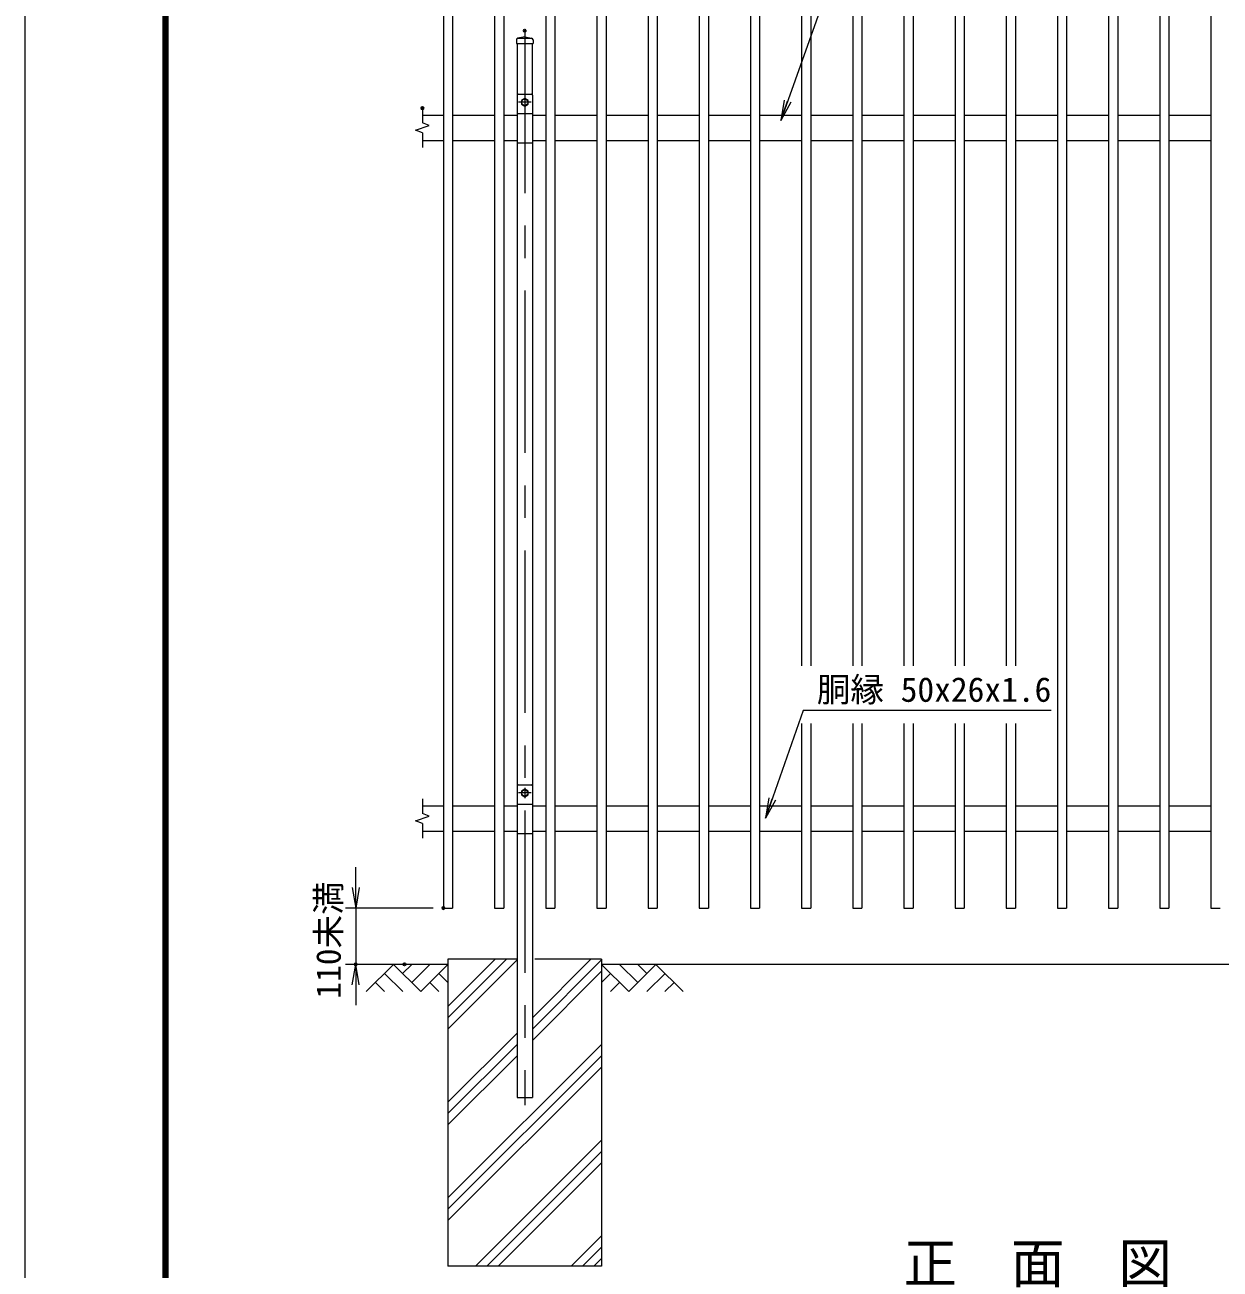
# Model space of a CAD drawing. Units: millimetres, scale not verified. Extents: x -4200 to 4200, y -2970 to 2970.
# Drawn here: x -4200 to -1864, y -987 to 1445 of the extents above; entities that cross this region are included whole.
import ezdxf
from ezdxf.enums import TextEntityAlignment as Align

# ---------------------------------------------------------------- set-up
doc = ezdxf.new("R2010")
doc.units = ezdxf.units.MM
doc.header["$LTSCALE"] = 10
doc.header["$PDMODE"] = 32
doc.header["$PDSIZE"] = 5
doc.linetypes.add('USER1', pattern=[50.8, 31.75, -6.35, 6.35, -6.35])
for name, color, linetype, lineweight in [('0-0_D-TTL-TXT', 7, 'Continuous', 18), ('0-1_D-BMK', 2, 'USER1', 13), ('0-2_D-STR3', 3, 'Continuous', 13), ('0-3_D-STR-DIM', 7, 'Continuous', 13), ('0-4_0', 7, 'Continuous', 18), ('0-6_D-STR-TXT', 7, 'Continuous', 13), ('0-7_D-STR1', 1, 'Continuous', 18), ('0-8_D-TTL', 7, 'Continuous', 18), ('0-9_D-DCR-HCH', 7, 'Continuous', 13), ('0-A_D-BGD', 7, 'Continuous', 18), ('0-B_D-STR4', 7, 'Continuous', 18)]:
    doc.layers.add(name, color=color, linetype=linetype, lineweight=lineweight)
doc.layers.add('0-5_Defpoints', color=253, linetype='Continuous')
doc.styles.add('ＭＳ ゴシック', font='')
doc.styles.get('ＭＳ ゴシック').set_extended_font_data('MS Gothic')

# ---------------------------------------------------------------- blocks, each defined once
blk = doc.blocks.new('_Open')
at = {"layer": '0-4_0'}
blk.add_line((-10, 1.667), (0, 0), dxfattribs=at)
blk.add_lwpolyline([(-10, -1.667), (0, 0), (-10, 0)], dxfattribs=at)

msp = doc.modelspace()

# ---------------------------------------------------------------- linework, layer by layer
at = {"layer": '0-1_D-BMK'}
for p, q in [((-3223.41, 1433.92), (-3223.41, -666.08)), ((-3210.91, 1293.92), (-3235.91, 1293.92)), ((-3223.41, 1303.92), (-3223.41, 1283.92)), ((-3223.41, -46.08), (-3223.41, -66.08)), ((-3210.91, -56.08), (-3235.91, -56.08))]:
    msp.add_line(p, q, dxfattribs=at)
at = {"layer": '0-2_D-STR3'}
for p, q in [((-3238.41, 1307.92), (-3238.41, 1214.72)), ((-3236.41, 1309.92), (-3210.41, 1309.92)), ((-3208.41, 1307.92), (-3208.41, 1214.72)), ((-3238.41, 1272.12), (-3208.41, 1272.12)), ((-3238.41, 1214.72), (-3208.41, 1214.72)), ((-3238.41, -42.08), (-3238.41, -135.28)), ((-3236.41, -40.08), (-3210.41, -40.08)), ((-3208.41, -42.08), (-3208.41, -135.28)), ((-3238.41, -77.88), (-3208.41, -77.88)), ((-3238.41, -135.28), (-3208.41, -135.28))]:
    msp.add_line(p, q, dxfattribs=at)
for points in [[(-3216.91, 1297.67), (-3223.41, 1301.42), (-3229.91, 1297.67), (-3229.91, 1290.16), (-3223.41, 1286.41), (-3216.91, 1290.16)], [(-3216.91, -52.33), (-3223.41, -48.58), (-3229.91, -52.33), (-3229.91, -59.84), (-3223.41, -63.59), (-3216.91, -59.84)]]:
    msp.add_lwpolyline(points, close=True, dxfattribs=at)
for centre in [(-3223.41, 1293.92), (-3223.41, -56.08)]:
    msp.add_circle(centre, 6.25, dxfattribs=at)
for centre, start, end in [((-3236.41, 1307.92), 90, 180), ((-3210.41, 1307.92), 0, 90), ((-3236.41, -42.08), 90, 180), ((-3210.41, -42.08), 0, 90)]:
    msp.add_arc(centre, 2, start, end, dxfattribs=at)
at = {"layer": '0-3_D-STR-DIM'}
for p, q in [((-3423.41, 1282.35), (-3423.41, 1253.54)), ((-3436.62, 1239.11), (-3410.19, 1248.73)), ((-3410.19, 1248.73), (-3423.41, 1253.54)), ((-3423.41, 1234.3), (-3436.62, 1239.11)), ((-3423.41, 1234.3), (-3423.41, 1205.49)), ((-3423.41, -67.65), (-3423.41, -96.46)), ((-3410.19, -101.27), (-3423.41, -96.46)), ((-3436.62, -110.89), (-3410.19, -101.27)), ((-3423.41, -115.7), (-3436.62, -110.89)), ((-3423.41, -115.7), (-3423.41, -144.51)), ((-3553.77, -241.08), (-3553.77, -201.08)), ((-3402.41, -281.08), (-3573.77, -281.08)), ((-3553.77, -281.08), (-3553.77, -391.08)), ((-3478.41, -391.08), (-3573.77, -391.08)), ((-3553.77, -431.08), (-3553.77, -471.08))]:
    msp.add_line(p, q, dxfattribs=at)
at = {"layer": '0-5_Defpoints'}
for p in [(-3223.41, 1433.92), (-3423.41, 1282.35), (-3382.41, -281.08), (-3553.77, -391.08), (-3458.41, -391.08)]:
    msp.add_point(p, dxfattribs=at)
at = {"layer": '0-6_D-STR-TXT'}
for points in [[(-2032.53, 1837.64), (-2517.21, 1837.64), (-2722.56, 1260.22)], [(-2194.65, 105.25), (-2679.33, 105.25), (-2752.42, -103.72)]]:
    msp.add_lwpolyline(points, dxfattribs=at)
at = {"layer": '0-7_D-STR1'}
for p, q in [((-3364.41, 1718.92), (-3364.41, -281.08)), ((-3264.41, 1718.92), (-3264.41, -281.08)), ((-3164.41, 1718.92), (-3164.41, -281.08)), ((-3064.41, 1718.92), (-3064.41, -281.08)), ((-2964.41, 1718.92), (-2964.41, -281.08)), ((-2864.41, 1718.92), (-2864.41, -281.08)), ((-2764.41, 1718.92), (-2764.41, -281.08)), ((-2682.41, 1718.92), (-2682.41, 192.07)), ((-2664.41, 1718.92), (-2664.41, 192.07)), ((-2582.41, 1718.92), (-2582.41, 192.07)), ((-2564.41, 1718.92), (-2564.41, 192.07)), ((-2482.41, 1718.92), (-2482.41, 192.07)), ((-2464.41, 1718.92), (-2464.41, 192.07)), ((-2382.41, 1718.92), (-2382.41, 192.07)), ((-2364.41, 1718.92), (-2364.41, 192.07)), ((-2282.41, 1718.92), (-2282.41, 192.07)), ((-2264.41, 1718.92), (-2264.41, 192.07)), ((-2164.41, 1718.92), (-2164.41, -281.08)), ((-2064.41, 1718.92), (-2064.41, -281.08)), ((-1964.41, 1718.92), (-1964.41, -281.08)), ((-3239.66, 1415.92), (-3239.66, 1408.92)), ((-3223.41, 1421.92), (-3236.66, 1418.92)), ((-3236.66, 1418.92), (-3210.16, 1418.92)), ((-3223.41, 1421.92), (-3210.16, 1418.92)), ((-3207.16, 1415.92), (-3207.16, 1408.92)), ((-3239.66, 1408.92), (-3207.16, 1408.92)), ((-3238.41, 1408.92), (-3238.41, 1307.92)), ((-3208.41, 1307.92), (-3208.41, 1408.92)), ((-3423.41, 1268.92), (-3382.41, 1268.92)), ((-3364.41, 1268.92), (-3282.41, 1268.92)), ((-3264.41, 1268.92), (-3238.41, 1268.92)), ((-3208.41, 1268.92), (-3182.41, 1268.92)), ((-3164.41, 1268.92), (-3082.41, 1268.92)), ((-3064.41, 1268.92), (-2982.41, 1268.92)), ((-2964.41, 1268.92), (-2882.41, 1268.92)), ((-2864.41, 1268.92), (-2782.41, 1268.92)), ((-2764.41, 1268.92), (-2682.41, 1268.92)), ((-2664.41, 1268.92), (-2582.41, 1268.92)), ((-2564.41, 1268.92), (-2482.41, 1268.92)), ((-2464.41, 1268.92), (-2382.41, 1268.92)), ((-2364.41, 1268.92), (-2282.41, 1268.92)), ((-2264.41, 1268.92), (-2182.41, 1268.92)), ((-2164.41, 1268.92), (-2082.41, 1268.92)), ((-2064.41, 1268.92), (-1982.41, 1268.92)), ((-1964.41, 1268.92), (-1882.41, 1268.92)), ((-3423.41, 1218.92), (-3382.41, 1218.92)), ((-3364.41, 1218.92), (-3282.41, 1218.92)), ((-3264.41, 1218.92), (-3238.41, 1218.92)), ((-3208.41, 1218.92), (-3182.41, 1218.92)), ((-3164.41, 1218.92), (-3082.41, 1218.92)), ((-3064.41, 1218.92), (-2982.41, 1218.92)), ((-2964.41, 1218.92), (-2882.41, 1218.92)), ((-2864.41, 1218.92), (-2782.41, 1218.92)), ((-2764.41, 1218.92), (-2682.41, 1218.92)), ((-2664.41, 1218.92), (-2582.41, 1218.92)), ((-2564.41, 1218.92), (-2482.41, 1218.92)), ((-2464.41, 1218.92), (-2382.41, 1218.92)), ((-2364.41, 1218.92), (-2282.41, 1218.92)), ((-2264.41, 1218.92), (-2182.41, 1218.92)), ((-2164.41, 1218.92), (-2082.41, 1218.92)), ((-2064.41, 1218.92), (-1982.41, 1218.92)), ((-1964.41, 1218.92), (-1882.41, 1218.92)), ((-3238.41, 1214.72), (-3238.41, -42.08)), ((-3208.41, 1214.72), (-3208.41, -42.08)), ((-2664.41, 79.59), (-2664.41, -281.08)), ((-2564.41, 79.59), (-2564.41, -281.08)), ((-2464.41, 79.59), (-2464.41, -281.08)), ((-2364.41, 79.59), (-2364.41, -281.08)), ((-2264.41, 79.59), (-2264.41, -281.08)), ((-3423.41, -81.08), (-3382.41, -81.08)), ((-3364.41, -81.08), (-3282.41, -81.08)), ((-3264.41, -81.08), (-3238.41, -81.08)), ((-3208.41, -81.08), (-3182.41, -81.08)), ((-3164.41, -81.08), (-3082.41, -81.08)), ((-3064.41, -81.08), (-2982.41, -81.08)), ((-2964.41, -81.08), (-2882.41, -81.08)), ((-2864.41, -81.08), (-2782.41, -81.08)), ((-2764.41, -81.08), (-2682.41, -81.08)), ((-2664.41, -81.08), (-2582.41, -81.08)), ((-2564.41, -81.08), (-2482.41, -81.08)), ((-2464.41, -81.08), (-2382.41, -81.08)), ((-2364.41, -81.08), (-2282.41, -81.08)), ((-2264.41, -81.08), (-2182.41, -81.08)), ((-2164.41, -81.08), (-2082.41, -81.08)), ((-2064.41, -81.08), (-1982.41, -81.08)), ((-1964.41, -81.08), (-1882.41, -81.08)), ((-3423.41, -131.08), (-3382.41, -131.08)), ((-3364.41, -131.08), (-3282.41, -131.08)), ((-3264.41, -131.08), (-3238.41, -131.08)), ((-3238.41, -135.28), (-3238.41, -651.08)), ((-3208.41, -131.08), (-3182.41, -131.08)), ((-3208.41, -135.28), (-3208.41, -651.08)), ((-3164.41, -131.08), (-3082.41, -131.08)), ((-3064.41, -131.08), (-2982.41, -131.08)), ((-2964.41, -131.08), (-2882.41, -131.08)), ((-2864.41, -131.08), (-2782.41, -131.08)), ((-2764.41, -131.08), (-2682.41, -131.08)), ((-2664.41, -131.08), (-2582.41, -131.08)), ((-2564.41, -131.08), (-2482.41, -131.08)), ((-2464.41, -131.08), (-2382.41, -131.08)), ((-2364.41, -131.08), (-2282.41, -131.08)), ((-2264.41, -131.08), (-2182.41, -131.08)), ((-2164.41, -131.08), (-2082.41, -131.08)), ((-2064.41, -131.08), (-1982.41, -131.08)), ((-1964.41, -131.08), (-1882.41, -131.08)), ((-3238.41, -651.08), (-3208.41, -651.08))]:
    msp.add_line(p, q, dxfattribs=at)
for points in [[(-3382.41, 1718.92), (-3382.41, -281.08), (-3364.41, -281.08)], [(-3282.41, 1718.92), (-3282.41, -281.08), (-3264.41, -281.08)], [(-3182.41, 1718.92), (-3182.41, -281.08), (-3164.41, -281.08)], [(-3082.41, 1718.92), (-3082.41, -281.08), (-3064.41, -281.08)], [(-2982.41, 1718.92), (-2982.41, -281.08), (-2964.41, -281.08)], [(-2882.41, 1718.92), (-2882.41, -281.08), (-2864.41, -281.08)], [(-2782.41, 1718.92), (-2782.41, -281.08), (-2764.41, -281.08)], [(-2182.41, 1718.92), (-2182.41, -281.08), (-2164.41, -281.08)], [(-2082.41, 1718.92), (-2082.41, -281.08), (-2064.41, -281.08)], [(-1982.41, 1718.92), (-1982.41, -281.08), (-1964.41, -281.08)], [(-1882.41, 1718.92), (-1882.41, -281.08), (-1864.41, -281.08)], [(-2682.41, 79.59), (-2682.41, -281.08), (-2664.41, -281.08)], [(-2582.41, 79.59), (-2582.41, -281.08), (-2564.41, -281.08)], [(-2482.41, 79.59), (-2482.41, -281.08), (-2464.41, -281.08)], [(-2382.41, 79.59), (-2382.41, -281.08), (-2364.41, -281.08)], [(-2282.41, 79.59), (-2282.41, -281.08), (-2264.41, -281.08)]]:
    msp.add_lwpolyline(points, dxfattribs=at)
for centre, start, end in [((-3236.66, 1415.92), 90, 180), ((-3210.16, 1415.92), 0, 90)]:
    msp.add_arc(centre, 3, start, end, dxfattribs=at)
at = {"layer": '0-8_D-TTL'}
for points in [[(-4200.27, -2970), (4199.73, -2970), (4199.73, 2970), (-4200.27, 2970)], [(-3930.27, 2750), (3929.73, 2750), (3929.73, -2750), (-3930.27, -2750)], [(-3927.77, 2747.5), (3927.23, 2747.5), (3927.23, -2747.5), (-3927.77, -2747.5)], [(-3925.27, 2745), (3924.73, 2745), (3924.73, -2745), (-3925.27, -2745)], [(-3922.77, 2742.5), (3922.23, 2742.5), (3922.23, -2742.5), (-3922.77, -2742.5)], [(-3920.27, 2740), (3919.73, 2740), (3919.73, -2740), (-3920.27, -2740)]]:
    msp.add_lwpolyline(points, close=True, dxfattribs=at)
at = {"layer": '0-9_D-DCR-HCH'}
for p, q in [((-3373.41, -495.43), (-3259.06, -381.08)), ((-3373.41, -473.33), (-3281.16, -381.08)), ((-3373.41, -517.52), (-3238.41, -382.52)), ((-3208.41, -495.5), (-3093.99, -381.08)), ((-3208.41, -517.59), (-3073.41, -382.59)), ((-3479.83, -391.08), (-3533.04, -444.29)), ((-3497.57, -408.82), (-3461.93, -444.29)), ((-3479.83, -391.08), (-3426.62, -444.29)), ((-3462.09, -408.82), (-3444.36, -391.08)), ((-3444.36, -426.56), (-3408.88, -391.08)), ((-3426.62, -444.29), (-3373.41, -391.08)), ((-3391.14, -408.82), (-3373.41, -426.48)), ((-3208.41, -539.69), (-3073.41, -404.69)), ((-3020.19, -444.29), (-3073.41, -391.08)), ((-3055.67, -408.82), (-3073.41, -426.48)), ((-3002.46, -426.56), (-3037.93, -391.08)), ((-2966.98, -391.08), (-3020.19, -444.29)), ((-2984.63, -408.91), (-3002.46, -391.08)), ((-2949.25, -408.82), (-2984.88, -444.29)), ((-2966.98, -391.08), (-2913.77, -444.29)), ((-3515.31, -426.56), (-3497.49, -444.29)), ((-3408.88, -426.56), (-3391.06, -444.29)), ((-3037.93, -426.56), (-3055.75, -444.29)), ((-2931.51, -426.56), (-2949.33, -444.29)), ((-3373.41, -660.5), (-3238.41, -525.5)), ((-3373.41, -682.59), (-3238.41, -547.59)), ((-3373.41, -847.67), (-3073.41, -547.67)), ((-3373.41, -704.69), (-3238.41, -569.69)), ((-3373.41, -869.76), (-3073.41, -569.76)), ((-3373.41, -891.86), (-3073.41, -591.86)), ((-3319.65, -981.08), (-3073.41, -734.84)), ((-3297.56, -981.08), (-3073.41, -756.93)), ((-3275.46, -981.08), (-3073.41, -779.03)), ((-3132.48, -981.08), (-3073.41, -922.01)), ((-3110.39, -981.08), (-3073.41, -944.1)), ((-3088.29, -981.08), (-3073.41, -966.2))]:
    msp.add_line(p, q, dxfattribs=at)
at = {"layer": '0-A_D-BGD'}
for p, q in [((-3373.41, -391.08), (-3483.41, -391.08)), ((-1373.41, -391.08), (-3073.41, -391.08))]:
    msp.add_line(p, q, dxfattribs=at)
at = {"layer": '0-B_D-STR4'}
for p, q in [((-3373.41, -381.08), (-3373.41, -981.08)), ((-3238.41, -381.08), (-3373.41, -381.08)), ((-3073.41, -381.08), (-3203.41, -381.08)), ((-3073.41, -381.08), (-3073.41, -981.08)), ((-3073.41, -981.08), (-3373.41, -981.08))]:
    msp.add_line(p, q, dxfattribs=at)

# ---------------------------------------------------------------- block references
at = {"layer": '0-3_D-STR-DIM', "xscale": 4, "yscale": 4}
for p, rotation in [((-3553.77, -281.08), 270), ((-3553.77, -391.08), 90)]:
    msp.add_blockref('_Open', p, dxfattribs=dict(at, rotation=rotation))
at = {"layer": '0-6_D-STR-TXT', "xscale": 4, "yscale": 4}
for p, rotation in [((-2723.23, 1258.34), 250.42339), ((-2753.08, -105.61), 250.72359)]:
    msp.add_blockref('_Open', p, dxfattribs=dict(at, rotation=rotation))

# ---------------------------------------------------------------- texts
at = {"layer": '0-0_D-TTL-TXT', "style": 'ＭＳ ゴシック'}
msp.add_text('正\u3000面\u3000図', height=76.98, dxfattribs=at).set_placement((-2483.31, -1036.83), align=Align.BOTTOM_LEFT)
at = {"layer": '0-3_D-STR-DIM', "style": 'ＭＳ ゴシック'}
msp.add_text('110未満', height=48.09, rotation=90, dxfattribs=at).set_placement((-3568.54, -458.22), align=Align.BOTTOM_LEFT)
at = {"layer": '0-6_D-STR-TXT', "style": 'ＭＳ ゴシック'}
msp.add_text('胴縁 50x26x1.6', height=48.09, dxfattribs=at).set_placement((-2652.61, 107.63), align=Align.BOTTOM_LEFT)

doc.saveas('drawing.dxf')
